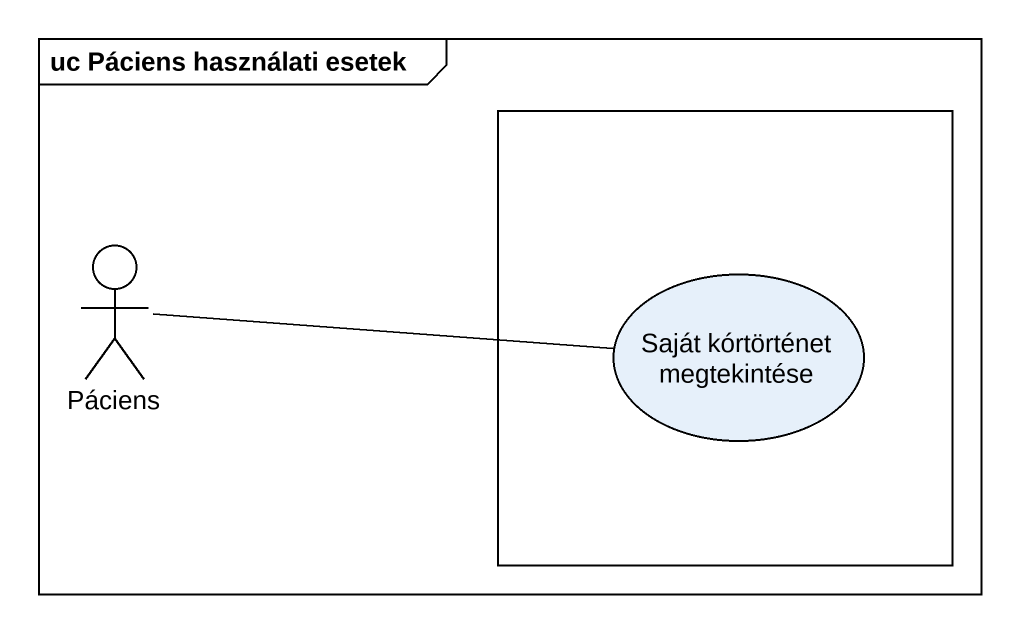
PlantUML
@startuml
mainframe uc Páciens használati esetek
rectangle " " as rectangle1 {
  usecase "Saját kórtörténet megtekintése" as Saját_kórtörténet
}
actor Páciens
Páciens -right- Saját_kórtörténet
@enduml
